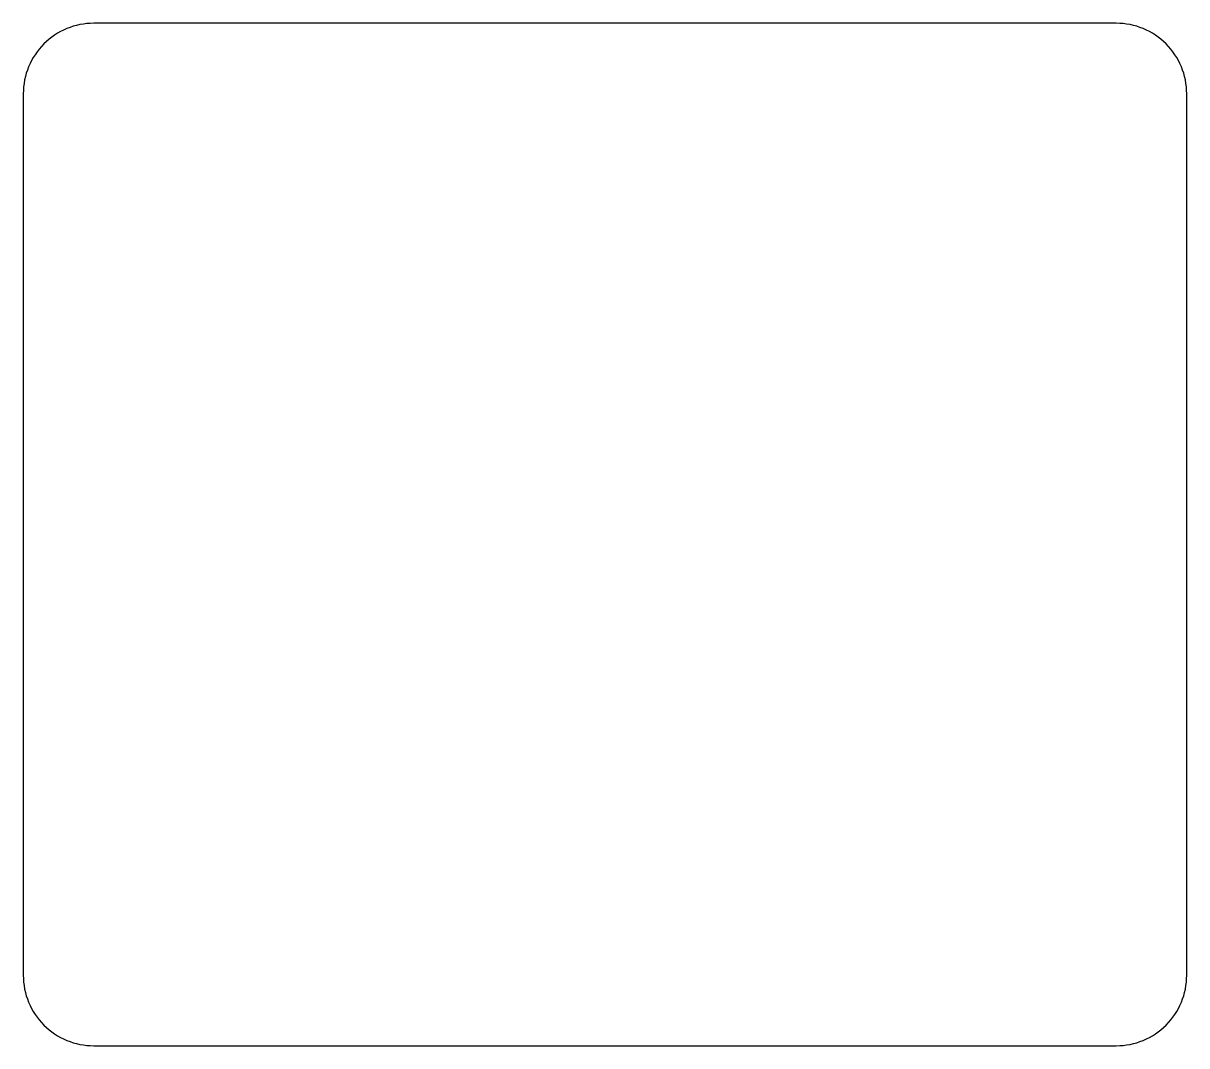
# Model space of a CAD drawing. Header units: millimetres. Extents: x -33 to 33, y -2 to 56.
import ezdxf

# ---------------------------------------------------------------- set-up
doc = ezdxf.new("R2010")
doc.units = ezdxf.units.MM

msp = doc.modelspace()

# ---------------------------------------------------------------- linework, layer by layer
msp.add_lwpolyline([(29, -1.979, 0.414214), (33, 2.021), (33, 52.021, 0.414214), (29, 56.021), (-29, 56.021, 0.414214), (-33, 52.021), (-33, 2.021, 0.414214), (-29, -1.979)], format="xyb", close=True)

doc.saveas('drawing.dxf')
